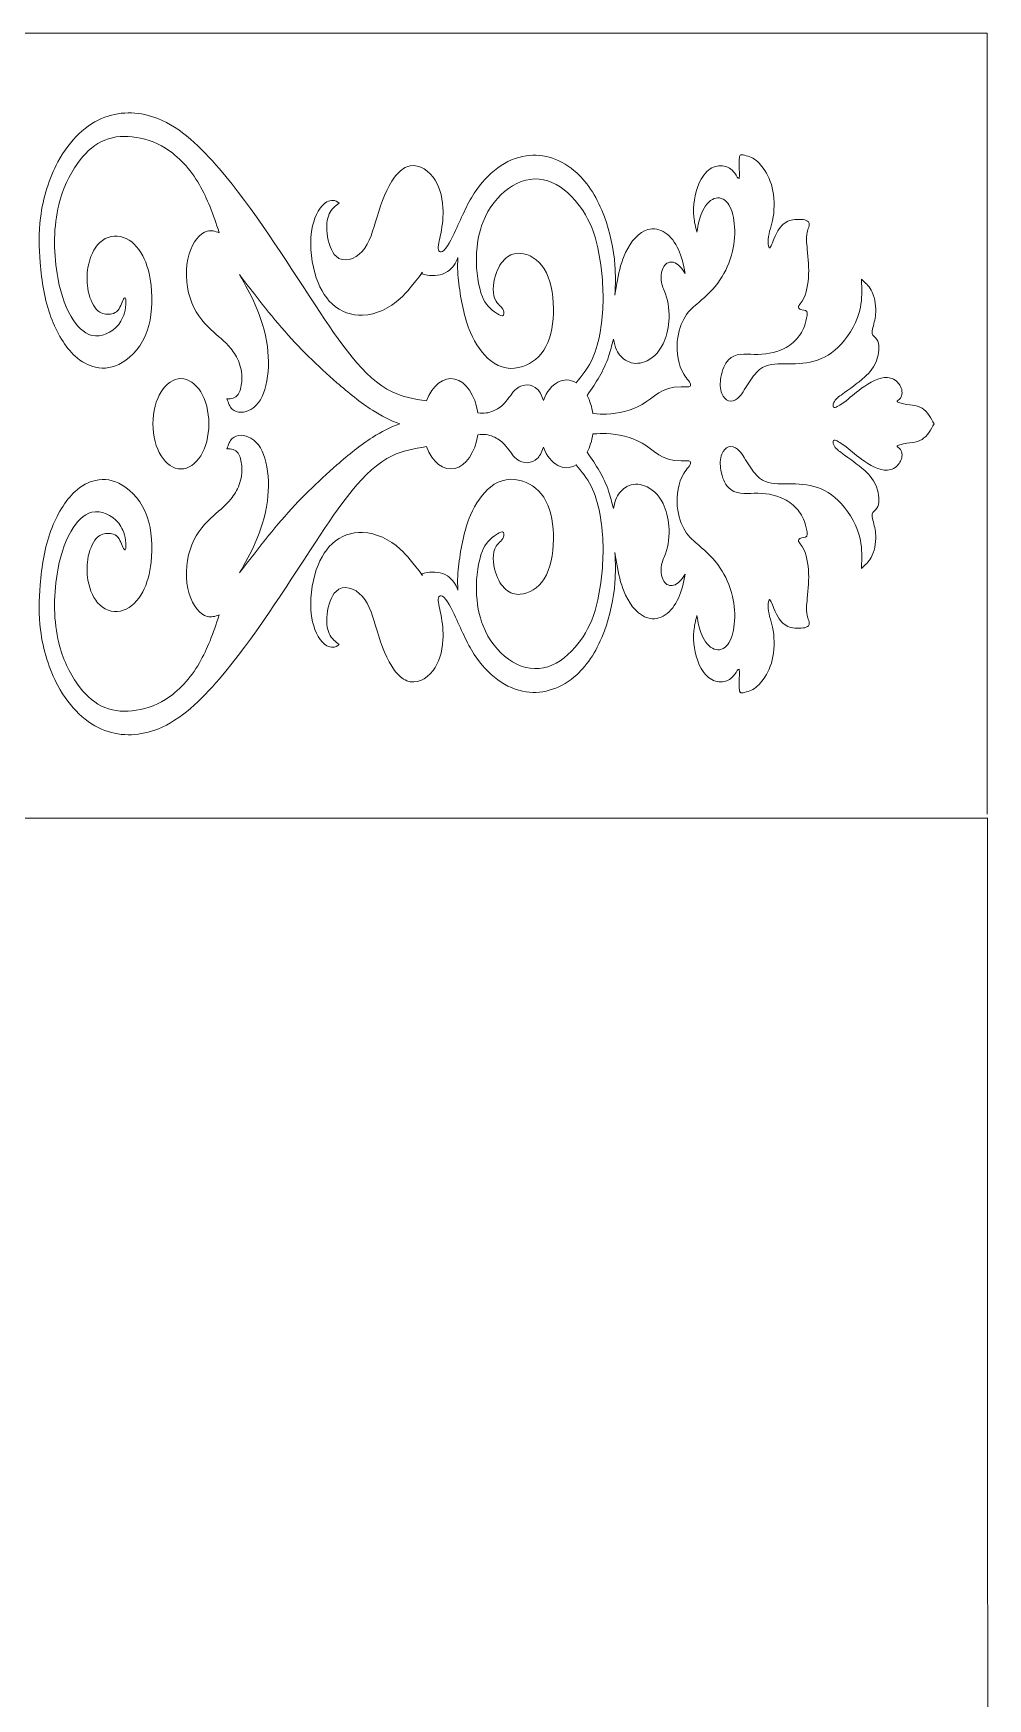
# Model space of a CAD drawing. Header units: millimetres. Extents: x -361 to 361, y -251 to 251.
# Drawn here: x -158.5 to -14.6, y 0 to 251.2 of the extents above; entities that cross this region are included whole.
import ezdxf

# ---------------------------------------------------------------- set-up
doc = ezdxf.new("R2010")
doc.units = ezdxf.units.MM
doc.header["$MEASUREMENT"] = 0
doc.layers.add('layer 1', color=7, linetype='Continuous')

msp = doc.modelspace()

# ---------------------------------------------------------------- linework, layer by layer
at = {"layer": 'layer 1', "lineweight": 9}
for points, knots in [([(-165.7737, 251.1888), (-165.7737, 251.1888), (-14.6486, 251.1888), (-14.6486, 251.1888), (-14.6486, 251.1888), (-14.6486, 251.1888), (-14.6486, 133.3888), (-14.6486, 133.3888)], [0, 0, 0, 0, 0.33333333, 0.33333333, 0.33333333, 0.33333333, 1, 1, 1, 1]), ([(-140.4757, 192.2889), (-140.4757, 192.2889), (-140.4757, 192.2889), (-140.4757, 192.2889), (-140.4757, 192.2889), (-140.4757, 192.2889), (-140.4757, 192.2889), (-140.4757, 192.2889)], [0, 0, 0, 0, 0.33333333, 0.33333333, 0.33333333, 0.33333333, 1, 1, 1, 1]), ([(-14.5776, 132.8463), (-14.5776, 132.8463), (-14.5776, 15.0499), (-14.5776, 15.0499), (-14.5776, 15.0499), (-14.5776, 15.0499), (-14.5696, 13.3537), (-14.5696, 13.3537), (-14.5696, 13.3537), (-14.5696, 13.3537), (-14.5696, -104.4463), (-14.5696, -104.4463)], [0, 0, 0, 0, 0.25, 0.25, 0.25, 0.25, 0.5, 0.5, 0.5, 0.5, 1, 1, 1, 1])]:
    msp.add_open_spline(points, degree=3, knots=knots, dxfattribs=at)
for points in [[(-139.7235, 238.3209), (-142.2942, 239.3412), (-145.1308, 239.5129), (-147.734, 238.5358)], [(-147.734, 238.5358), (-150.4959, 237.499), (-152.9953, 235.1691), (-154.8078, 231.7828)], [(-130.4583, 230.742), (-133.2446, 233.9976), (-136.24, 236.9383), (-139.7235, 238.3209)], [(-151.8385, 231.5639), (-150.7965, 233.0142), (-149.601, 234.1655), (-148.31, 234.8328)], [(-148.31, 234.8328), (-146.8242, 235.6009), (-145.2119, 235.7277), (-143.6294, 235.5732)], [(-143.6294, 235.5732), (-141.8904, 235.4036), (-140.1874, 234.894), (-138.5645, 233.8671)], [(-138.5645, 233.8671), (-136.6391, 232.6485), (-134.8268, 230.7017), (-133.4612, 228.3476)], [(-154.8078, 231.7828), (-156.1076, 229.3546), (-157.0542, 226.3833), (-157.4238, 223.368)], [(-154.6727, 225.3216), (-154.0806, 227.7322), (-153.066, 229.8556), (-151.8385, 231.5639)], [(-98.2257, 229.5039), (-99.2855, 230.9219), (-100.8161, 231.5774), (-102.1648, 231.0428)], [(-84.1874, 232.715), (-87.1691, 232.2781), (-90.0304, 230.1741), (-92.0265, 227.0601)], [(-76.5558, 230.1512), (-78.7613, 232.1648), (-81.5224, 233.1057), (-84.1874, 232.715)], [(-54.2997, 231.1502), (-55.0276, 231.2983), (-55.7584, 231.1584), (-56.4099, 230.7265)], [(-52.7248, 230.071), (-53.2419, 230.7815), (-53.7701, 231.0424), (-54.2997, 231.1502)], [(-52.056, 231.8827), (-52.0667, 231.2738), (-52.0506, 230.8571), (-52.0255, 230.2311)], [(-51.9049, 232.7839), (-52.0354, 232.6222), (-52.0499, 232.2224), (-52.056, 231.8827)], [(-51.2727, 232.792), (-51.5058, 232.8613), (-51.7686, 232.9521), (-51.9049, 232.7839)], [(-50.212, 232.4688), (-50.5372, 232.6137), (-50.858, 232.6688), (-51.2727, 232.792)], [(-48.4136, 230.8535), (-48.949, 231.5853), (-49.5888, 232.1915), (-50.212, 232.4688)], [(-115.9189, 210.0726), (-120.7857, 217.4923), (-125.2579, 224.6658), (-130.4583, 230.742)], [(-104.0354, 229.4803), (-105.232, 227.9227), (-105.9938, 225.7254), (-106.6617, 223.5055)], [(-102.1648, 231.0428), (-102.85, 230.7713), (-103.4881, 230.1927), (-104.0354, 229.4803)], [(-96.7306, 224.8612), (-96.8306, 226.7452), (-97.3774, 228.369), (-98.2257, 229.5039)], [(-86.8665, 227.7828), (-85.1893, 228.977), (-83.3413, 229.4565), (-81.5779, 229.1041)], [(-81.5779, 229.1041), (-79.854, 228.7599), (-78.2109, 227.6209), (-76.7797, 225.9641)], [(-72.3867, 223.5077), (-73.4077, 226.2837), (-74.8071, 228.5546), (-76.5558, 230.1512)], [(-56.4099, 230.7265), (-57.0999, 230.2702), (-57.7011, 229.4885), (-58.1364, 228.472)], [(-52.0743, 229.3019), (-52.1798, 229.1913), (-52.4508, 229.6942), (-52.7248, 230.071)], [(-52.0255, 230.2311), (-52.0102, 229.8488), (-51.9919, 229.3883), (-52.0743, 229.3019)], [(-46.9649, 227.3992), (-47.218, 228.7829), (-47.7311, 229.9205), (-48.4136, 230.8535)], [(-133.4612, 228.3476), (-132.2612, 226.2787), (-131.4062, 223.8954), (-130.4596, 221.1087)], [(-112.3643, 225.5457), (-113.0126, 226.1197), (-113.6533, 226.0865), (-114.2327, 225.7565)], [(-92.0265, 227.0601), (-93.1386, 225.325), (-93.9822, 223.2761), (-95.0479, 221.0067)], [(-90.6845, 222.747), (-89.818, 224.9689), (-88.4149, 226.6805), (-86.8665, 227.7828)], [(-58.1364, 228.472), (-58.7531, 227.0322), (-59.0372, 225.1211), (-58.8873, 223.4965)], [(-57.6981, 224.1079), (-57.2658, 225.1099), (-56.5824, 225.9855), (-55.8139, 226.2698)], [(-55.8139, 226.2698), (-55.1106, 226.5298), (-54.3359, 226.2943), (-53.7861, 225.5858)], [(-47.0207, 222.9639), (-46.719, 224.3206), (-46.7068, 225.9881), (-46.9649, 227.3992)], [(-154.937, 214.9675), (-155.4998, 218.4397), (-155.4559, 222.132), (-154.6727, 225.3216)], [(-114.2327, 225.7565), (-115.2079, 225.2004), (-116.0091, 223.8028), (-116.3917, 222.1412)], [(-114.1986, 221.0458), (-114.3095, 222.0701), (-114.2625, 223.1273), (-113.8905, 223.9378)], [(-113.8905, 223.9378), (-113.5474, 224.6856), (-112.9272, 225.2234), (-112.3641, 225.5468)], [(-97.0609, 220.9687), (-96.7859, 222.3409), (-96.6666, 223.6545), (-96.7306, 224.8612)], [(-76.7797, 225.9641), (-75.683, 224.6945), (-74.7108, 223.1206), (-74.0301, 221.1872)], [(-58.4295, 221.1859), (-58.2529, 222.3056), (-58.0669, 223.2528), (-57.6981, 224.1079)], [(-53.7861, 225.5858), (-53.2407, 224.8828), (-52.9164, 223.7139), (-52.7896, 222.5195)], [(-157.4238, 223.368), (-157.6994, 221.1198), (-157.6541, 218.8473), (-157.4791, 216.6137)], [(-132.2841, 221.3569), (-133.3758, 221.0781), (-134.4528, 219.6805), (-134.9919, 217.9482)], [(-130.4598, 221.1089), (-131.1162, 221.336), (-131.7022, 221.5054), (-132.2841, 221.3569)], [(-116.3917, 222.1412), (-116.9018, 219.926), (-116.6679, 217.2417), (-116.0603, 215.0656)], [(-106.6617, 223.5055), (-107.2536, 221.5382), (-107.7718, 219.5531), (-108.9124, 218.2892)], [(-91.6815, 217.4336), (-91.6385, 219.367), (-91.2943, 221.1834), (-90.6845, 222.747)], [(-74.0301, 221.1872), (-73.3299, 219.1985), (-72.9381, 216.8289), (-72.7363, 214.5245)], [(-70.7912, 216.2019), (-70.9813, 218.6824), (-71.56, 221.2607), (-72.3867, 223.5077)], [(-65.8227, 221.5747), (-67.1487, 221.1962), (-68.3751, 219.8745), (-69.1955, 218.1174)], [(-63.1923, 221.0955), (-64.0223, 221.6624), (-64.9443, 221.8254), (-65.8227, 221.5747)], [(-61.1982, 218.5623), (-61.6856, 219.6373), (-62.3966, 220.552), (-63.1923, 221.0955)], [(-58.8873, 223.4965), (-58.8154, 222.7186), (-58.6442, 222.0064), (-58.4294, 221.1878)], [(-52.7896, 222.5195), (-52.6386, 221.0984), (-52.7672, 219.641), (-53.0728, 218.3246)], [(-47.6704, 219.6197), (-47.7127, 220.9429), (-47.2689, 221.8484), (-47.0207, 222.9639)], [(-45.1815, 222.5723), (-45.7668, 222.1528), (-46.288, 221.4619), (-46.8411, 220.125)], [(-42.9557, 223.1185), (-43.9434, 223.1403), (-44.5947, 222.993), (-45.1815, 222.5723)], [(-41.4748, 222.3326), (-41.4114, 223.0046), (-42.2655, 223.1031), (-42.9557, 223.1185)], [(-41.7851, 218.6175), (-41.8868, 219.5803), (-41.9968, 220.5698), (-41.6978, 221.5556)], [(-41.6978, 221.5556), (-41.613, 221.835), (-41.4954, 222.1142), (-41.4748, 222.3326)], [(-148.5042, 219.6142), (-149.3528, 218.8016), (-150.0153, 217.4557), (-150.2826, 215.847)], [(-144.9401, 220.4096), (-146.1138, 220.8093), (-147.452, 220.6216), (-148.5042, 219.6142)], [(-142.0084, 217.6379), (-142.7327, 218.9983), (-143.7521, 220.0049), (-144.9401, 220.4096)], [(-112.8582, 217.5578), (-113.5808, 218.2454), (-114.0438, 219.6135), (-114.1986, 221.0458)], [(-97.4166, 218.5432), (-97.5267, 219.0032), (-97.2551, 220.0005), (-97.0609, 220.9687)], [(-97.0165, 218.2155), (-97.1897, 218.2046), (-97.3578, 218.2973), (-97.4166, 218.5432)], [(-95.0479, 221.0067), (-95.6764, 219.6687), (-96.3821, 218.2538), (-97.0165, 218.2155)], [(-60.2013, 214.9681), (-60.4678, 216.3465), (-60.7296, 217.5286), (-61.1982, 218.5623)], [(-47.5539, 218.851), (-47.6221, 218.9613), (-47.6602, 219.3024), (-47.6704, 219.6197)], [(-46.8411, 220.125), (-47.12, 219.4513), (-47.4069, 218.6135), (-47.5539, 218.851)], [(-41.604, 214.308), (-41.4974, 215.7794), (-41.632, 217.168), (-41.7851, 218.6175)], [(-157.4791, 216.6137), (-157.2558, 213.7631), (-156.821, 210.9757), (-155.8492, 208.3608)], [(-140.7471, 213.1418), (-140.9397, 214.8892), (-141.3536, 216.4081), (-142.0084, 217.6379)], [(-134.9919, 217.9482), (-135.6403, 215.8646), (-135.5104, 213.2968), (-134.8767, 211.2854)], [(-108.9124, 218.2892), (-110.0315, 217.049), (-111.7501, 216.5031), (-112.8582, 217.5578)], [(-96.0514, 215.2422), (-95.3177, 215.7205), (-94.7154, 216.5261), (-94.4738, 217.3663)], [(-94.4738, 217.3672), (-94.5815, 215.845), (-94.4799, 214.6545), (-94.3251, 213.3933)], [(-90.7732, 211.4499), (-91.4048, 212.9908), (-91.7293, 215.2846), (-91.6815, 217.4336)], [(-87.2587, 217.2608), (-87.8816, 216.7199), (-88.4473, 215.8542), (-88.8095, 214.6587)], [(-85.0607, 218.0016), (-85.8346, 218.0535), (-86.5805, 217.8497), (-87.2587, 217.2608)], [(-81.4717, 215.6691), (-82.3813, 217.1055), (-83.7606, 217.9145), (-85.0607, 218.0016)], [(-70.7866, 211.6832), (-70.7013, 213.3619), (-70.6812, 214.7656), (-70.7912, 216.2019)], [(-69.1955, 218.1174), (-69.7801, 216.8655), (-70.1586, 215.3929), (-70.4259, 213.9753)], [(-63.8075, 213.9077), (-63.8898, 214.6379), (-63.7531, 215.5067), (-63.4257, 216.03)], [(-63.4257, 216.03), (-63.0688, 216.6003), (-62.4852, 216.7602), (-61.9832, 216.6463)], [(-61.9832, 216.6463), (-61.289, 216.4887), (-60.7505, 215.8081), (-60.2013, 214.969)], [(-53.0728, 218.3246), (-53.4615, 216.6499), (-54.1367, 215.2033), (-54.9048, 214.0435)], [(-152.8267, 208.4969), (-153.8783, 210.3027), (-154.5507, 212.5831), (-154.937, 214.9675)], [(-150.2826, 215.847), (-150.447, 214.8571), (-150.4618, 213.7676), (-150.3084, 212.7631)], [(-127.4254, 214.7865), (-126.5252, 213.5788), (-125.7282, 212.5621), (-124.9267, 211.5427)], [(-125.0438, 210.2312), (-125.7358, 211.823), (-126.4886, 213.2082), (-127.4252, 214.7864)], [(-116.0603, 215.0656), (-115.4926, 213.0329), (-114.5988, 211.4434), (-113.4535, 210.3763)], [(-103.1664, 211.196), (-102.1533, 212.1242), (-101.2988, 213.2515), (-99.8107, 215.1462)], [(-99.8107, 215.146), (-100.2634, 215.0191), (-99.7182, 214.8302), (-99.1273, 214.7286)], [(-99.1273, 214.7286), (-98.12, 214.5555), (-96.9804, 214.6362), (-96.0514, 215.2422)], [(-88.8095, 214.6587), (-89.1947, 213.3869), (-89.3498, 211.7417), (-88.7144, 210.7661)], [(-80.0669, 209.6922), (-80.08, 211.9647), (-80.5175, 214.1622), (-81.4717, 215.6691)], [(-72.7363, 214.5245), (-72.4735, 211.524), (-72.5328, 208.6336), (-73.0755, 205.8282)], [(-70.4259, 213.9753), (-70.5637, 213.2451), (-70.672, 212.5296), (-70.7866, 211.6819)], [(-63.1711, 211.8881), (-63.4087, 212.5563), (-63.7231, 213.1592), (-63.8075, 213.9077)], [(-54.9048, 214.0435), (-55.8828, 212.5672), (-57.0113, 211.5561), (-58.1376, 210.6104)], [(-42.8332, 210.3842), (-42.0343, 211.3919), (-41.707, 212.8884), (-41.604, 214.308)], [(-33.5931, 214.1226), (-33.5509, 212.4425), (-33.5053, 211.1481), (-33.7732, 209.8367)], [(-32.1602, 212.456), (-32.5443, 213.1482), (-33.0413, 213.5513), (-33.5931, 214.1221)], [(-150.3084, 212.7631), (-150.1057, 211.437), (-149.6099, 210.2591), (-149.0191, 209.5884)], [(-145.5896, 209.6314), (-145.209, 210.216), (-144.986, 211.2009), (-144.7367, 211.2923)], [(-144.7367, 211.2923), (-144.7106, 211.3031), (-144.6842, 211.3004), (-144.6615, 211.2891)], [(-144.6615, 211.2891), (-144.4948, 211.1997), (-144.5284, 210.4659), (-144.6135, 209.8515)], [(-141.3288, 206.3146), (-140.6131, 208.3727), (-140.5043, 210.9388), (-140.7471, 213.1418)], [(-134.8767, 211.2854), (-134.216, 209.1884), (-133.0076, 207.6962), (-131.7464, 206.5132)], [(-124.9267, 211.5427), (-123.6712, 209.9457), (-122.4049, 208.3415), (-121.099, 206.8236)], [(-108.8424, 208.6689), (-106.8091, 208.7379), (-104.7854, 209.7127), (-103.1664, 211.196)], [(-94.3251, 213.3933), (-94.0292, 210.9838), (-93.5389, 208.3173), (-92.5818, 206.082)], [(-88.5264, 208.8876), (-89.6955, 209.6106), (-90.3151, 210.3324), (-90.7732, 211.4499)], [(-62.662, 207.712), (-62.549, 209.1472), (-62.7246, 210.6328), (-63.1711, 211.8881)], [(-31.4559, 209.1202), (-31.393, 210.3485), (-31.6935, 211.6154), (-32.1602, 212.456)], [(-149.6889, 205.6215), (-150.9173, 205.9286), (-151.9916, 207.063), (-152.8267, 208.4969)], [(-149.0191, 209.5884), (-148.5534, 209.0599), (-148.0288, 208.8464), (-147.343, 208.8213)], [(-147.343, 208.8213), (-146.7579, 208.7996), (-146.0556, 208.9156), (-145.5896, 209.6314)], [(-144.6135, 209.8515), (-144.7798, 208.6501), (-145.1426, 207.9047), (-145.6397, 207.2866)], [(-123.2073, 203.9297), (-123.5134, 206.2386), (-124.2373, 208.3753), (-125.0438, 210.2312)], [(-104.4012, 197.107), (-108.6428, 199.1673), (-112.3849, 204.6848), (-115.9189, 210.0726)], [(-113.4535, 210.3763), (-112.1363, 209.149), (-110.4861, 208.6131), (-108.8424, 208.6689)], [(-88.7144, 210.7661), (-88.3151, 210.1529), (-87.6037, 209.8043), (-87.5338, 209.1506)], [(-87.6036, 208.7001), (-87.7614, 208.4463), (-88.1695, 208.667), (-88.5264, 208.8876)], [(-87.5338, 209.1506), (-87.5163, 208.9867), (-87.5391, 208.8039), (-87.6036, 208.7001)], [(-81.1891, 203.9485), (-80.3961, 205.4812), (-80.0549, 207.618), (-80.0669, 209.6922)], [(-58.1376, 210.6104), (-58.8668, 209.998), (-59.5949, 209.413), (-60.2074, 208.442)], [(-42.8806, 209.582), (-43.0196, 209.6578), (-43.1247, 209.7893), (-43.1149, 209.9251)], [(-43.1149, 209.9251), (-43.1045, 210.0705), (-42.9627, 210.221), (-42.8332, 210.3842)], [(-41.8674, 209.2206), (-42.0387, 209.5332), (-42.5535, 209.4035), (-42.8806, 209.582)], [(-41.9765, 207.7889), (-41.8325, 208.3241), (-41.7161, 208.9446), (-41.8674, 209.2206)], [(-33.7732, 209.8367), (-34.1867, 207.8131), (-35.3467, 205.7491), (-36.6227, 204.3361)], [(-31.8884, 206.7992), (-31.6889, 207.5489), (-31.4966, 208.3266), (-31.4559, 209.1202)], [(-155.8492, 208.3608), (-154.9856, 206.0369), (-153.6979, 203.8493), (-152.2239, 202.4939)], [(-145.6397, 207.2866), (-146.6713, 206.0043), (-148.2814, 205.2699), (-149.6889, 205.6215)], [(-145.091, 201.533), (-143.6178, 202.4232), (-142.1109, 204.0655), (-141.3288, 206.3146)], [(-131.7464, 206.5132), (-130.7153, 205.5458), (-129.6489, 204.785), (-128.7122, 203.6312)], [(-121.099, 206.8236), (-118.4424, 203.7354), (-115.6223, 201.004), (-112.7335, 198.489)], [(-92.5818, 206.082), (-91.8109, 204.2818), (-90.7373, 202.7613), (-89.5611, 201.8219)], [(-63.5372, 204.3281), (-63.068, 205.2878), (-62.7588, 206.4812), (-62.662, 207.712)], [(-60.2074, 208.442), (-60.7857, 207.5253), (-61.261, 206.2645), (-61.3801, 204.7284)], [(-43.1722, 205.3366), (-42.6955, 205.9311), (-42.2762, 206.6746), (-41.9765, 207.7889)], [(-31.997, 205.9165), (-32.0608, 206.1613), (-31.974, 206.4777), (-31.8884, 206.7992)], [(-128.7122, 203.6312), (-128.2241, 203.0299), (-127.7714, 202.3219), (-127.4639, 201.4619)], [(-123.4312, 198.0658), (-122.9891, 199.8625), (-122.946, 201.9588), (-123.2073, 203.9297)], [(-84.6846, 200.9424), (-83.3627, 201.3883), (-82.025, 202.3328), (-81.1891, 203.9485)], [(-73.0755, 205.8282), (-73.3638, 204.3385), (-73.7883, 202.873), (-74.3944, 201.6777)], [(-71.745, 202.4545), (-71.4704, 203.2762), (-71.2945, 204.0872), (-70.9987, 205.0412)], [(-70.9987, 205.0417), (-70.8744, 204.4276), (-70.757, 203.8926), (-70.5532, 203.433)], [(-66.3519, 201.6299), (-65.2442, 202.0288), (-64.2208, 202.9303), (-63.5372, 204.3281)], [(-61.3801, 204.7284), (-61.5085, 203.0726), (-61.2231, 201.0968), (-60.4242, 199.7929)], [(-49.7869, 202.7655), (-48.2124, 202.731), (-46.698, 202.9193), (-45.2511, 203.6613)], [(-36.6227, 204.3361), (-39.2014, 201.4812), (-42.2543, 201.2854), (-45.2576, 201.322)], [(-45.2511, 203.6613), (-44.5139, 204.0393), (-43.7941, 204.5613), (-43.1722, 205.3366)], [(-31.2767, 205.0098), (-31.5121, 205.3655), (-31.9062, 205.5689), (-31.997, 205.9165)], [(-31.1879, 202.3195), (-30.9448, 203.2203), (-30.8499, 204.3652), (-31.2767, 205.0098)], [(-152.2239, 202.4939), (-151.2489, 201.5971), (-150.1923, 201.0647), (-149.1376, 200.8284)], [(-149.1376, 200.8284), (-147.7964, 200.5278), (-146.4582, 200.7067), (-145.091, 201.533)], [(-127.4639, 201.4619), (-127.164, 200.623), (-127.0024, 199.6395), (-127.0799, 198.6419)], [(-89.5611, 201.8219), (-88.0564, 200.6203), (-86.3835, 200.3694), (-84.6846, 200.9424)], [(-74.3944, 201.6777), (-75.0136, 200.4562), (-75.8224, 199.5171), (-76.6414, 198.4696)], [(-73.1271, 199.4206), (-72.6068, 200.34), (-72.0954, 201.4061), (-71.745, 202.4545)], [(-70.5532, 203.433), (-70.2074, 202.6527), (-69.6128, 202.0893), (-68.9907, 201.7639)], [(-68.9907, 201.7639), (-68.1291, 201.3132), (-67.215, 201.3189), (-66.3519, 201.6299)], [(-54.8065, 199.3023), (-54.6223, 200.4088), (-54.2086, 201.3428), (-53.6728, 201.9165)], [(-53.6728, 201.9165), (-52.6553, 203.006), (-51.197, 202.7963), (-49.7869, 202.7655)], [(-45.2576, 201.322), (-46.5428, 201.3384), (-47.8188, 201.3962), (-48.9711, 200.4651)], [(-33.1237, 199.3517), (-32.3985, 200.0067), (-31.5903, 200.8289), (-31.1879, 202.3195)], [(-140.4757, 192.2889), (-140.4757, 196.0503), (-138.5859, 199.0994), (-136.255, 199.0994)], [(-136.255, 199.0994), (-133.924, 199.0994), (-132.0343, 196.0503), (-132.0342, 192.2889)], [(-127.0799, 198.6419), (-127.1367, 197.909), (-127.3227, 197.1684), (-127.6367, 196.7206)], [(-112.7335, 198.489), (-110.9827, 196.9648), (-109.2069, 195.5204), (-107.3467, 194.329)], [(-99.199, 195.7316), (-98.3322, 198.1194), (-96.6562, 199.4237), (-94.9586, 199.0312)], [(-94.9586, 199.0312), (-93.2609, 198.6389), (-91.8791, 196.6279), (-91.4626, 193.9434)], [(-81.5815, 195.8141), (-80.5385, 198.4881), (-78.4697, 199.5999), (-76.6414, 198.4688)], [(-74.9871, 196.5808), (-74.2589, 197.6099), (-73.6877, 198.4301), (-73.1271, 199.4206)], [(-60.4242, 199.7929), (-59.9601, 199.0356), (-59.3228, 198.5048), (-59.3756, 198.1374)], [(-54.6811, 196.854), (-54.9538, 197.5521), (-54.9443, 198.4754), (-54.8065, 199.3023)], [(-48.9711, 200.4651), (-49.5989, 199.9578), (-50.19, 199.1568), (-50.7118, 198.325)], [(-36.6692, 196.6296), (-35.2483, 197.6733), (-34.2944, 198.2943), (-33.1237, 199.3517)], [(-30.1632, 199.267), (-31.4808, 199.1493), (-32.8574, 198.2149), (-34.0252, 197.3022)], [(-28.3312, 198.7132), (-28.8946, 199.1879), (-29.5219, 199.3242), (-30.1632, 199.267)], [(-27.501, 197.2134), (-27.5803, 197.8917), (-27.9404, 198.3838), (-28.3312, 198.7132)], [(-127.6367, 196.7206), (-128.0475, 196.1352), (-128.6774, 196.0504), (-129.3075, 196.0699)], [(-129.3072, 196.069), (-129.1066, 195.4099), (-128.8773, 194.8647), (-128.5289, 194.5179)], [(-125.6893, 194.4589), (-124.5178, 195.1363), (-123.8201, 196.4853), (-123.4312, 198.0658)], [(-99.199, 195.7316), (-101.1282, 196.0445), (-102.8003, 196.3295), (-104.4012, 197.107)], [(-85.6405, 197.5807), (-86.3008, 197.0317), (-86.849, 196.0615), (-87.4531, 195.3964)], [(-82.5203, 197.5358), (-83.3022, 198.2675), (-84.6083, 198.4391), (-85.6405, 197.5807)], [(-81.5815, 195.8141), (-81.9144, 196.7484), (-82.1624, 197.2007), (-82.5203, 197.5358)], [(-74.9871, 196.5808), (-74.5669, 195.7848), (-74.2695, 194.8392), (-74.1194, 193.822)], [(-60.8223, 197.8722), (-63.7251, 197.9192), (-64.9429, 196.2505), (-66.6734, 195.22)], [(-59.447, 197.991), (-59.6468, 197.791), (-60.2655, 197.8632), (-60.8223, 197.8722)], [(-59.3756, 198.1374), (-59.3835, 198.0825), (-59.4068, 198.0314), (-59.447, 197.991)], [(-53.6511, 195.746), (-54.0665, 195.8835), (-54.4636, 196.2972), (-54.6811, 196.854)], [(-52.3063, 196.1154), (-52.714, 195.7783), (-53.1935, 195.5946), (-53.6511, 195.746)], [(-50.7118, 198.325), (-51.2346, 197.4914), (-51.6876, 196.627), (-52.3063, 196.1154)], [(-37.8537, 195.2762), (-37.7365, 195.8356), (-37.1734, 196.2591), (-36.6692, 196.6296)], [(-34.0252, 197.3022), (-34.8953, 196.6223), (-35.6493, 195.9543), (-36.6508, 195.2564)], [(-28.0548, 195.8477), (-27.9044, 195.963), (-27.7554, 196.1013), (-27.6564, 196.2657)], [(-27.6564, 196.2657), (-27.4877, 196.5453), (-27.4641, 196.8992), (-27.501, 197.2134)], [(-128.5289, 194.5179), (-127.8171, 193.8094), (-126.6076, 193.9279), (-125.6893, 194.4589)], [(-107.3467, 194.329), (-106.0579, 193.5038), (-104.7288, 192.8), (-103.2282, 192.2887)], [(-89.11, 194.2313), (-89.8515, 193.9186), (-90.5588, 193.8108), (-91.4626, 193.9425)], [(-87.4531, 195.3964), (-87.9831, 194.8133), (-88.556, 194.4652), (-89.11, 194.2313)], [(-72.0537, 193.7661), (-72.6962, 193.7346), (-73.2819, 193.7498), (-74.1194, 193.8218)], [(-66.6734, 195.22), (-68.2963, 194.2536), (-70.3701, 193.8487), (-72.0537, 193.7661)], [(-37.8668, 194.9475), (-37.8829, 195.0367), (-37.8781, 195.1595), (-37.8537, 195.2762)], [(-36.6508, 195.2564), (-37.1836, 194.8852), (-37.7862, 194.5055), (-37.8668, 194.9475)], [(-27.8182, 195.4361), (-28.0368, 195.5059), (-28.2733, 195.5948), (-28.2123, 195.707)], [(-28.2123, 195.707), (-28.189, 195.7502), (-28.1218, 195.7967), (-28.0548, 195.8477)], [(-25.9161, 195.1118), (-26.432, 195.1746), (-26.998, 195.1735), (-27.8182, 195.4361)], [(-24.4723, 194.6309), (-24.9416, 194.9242), (-25.4042, 195.0494), (-25.9161, 195.1118)], [(-23.3814, 193.5515), (-23.6924, 194.0315), (-24.0847, 194.3884), (-24.4723, 194.6309)], [(-22.6197, 192.2889), (-22.9157, 192.6572), (-23.1199, 193.1478), (-23.3814, 193.5515)], [(-136.255, 185.4779), (-138.5859, 185.4779), (-140.4757, 188.5272), (-140.4757, 192.2889)], [(-132.0342, 192.2889), (-132.0342, 188.5274), (-133.924, 185.4779), (-136.255, 185.4779)], [(-107.3467, 190.2489), (-106.0579, 191.0743), (-104.7288, 191.778), (-103.2282, 192.2894)], [(-23.3814, 191.026), (-23.6924, 190.5462), (-24.0847, 190.1891), (-24.4723, 189.9468)], [(-22.6197, 192.2889), (-22.9157, 191.9204), (-23.1199, 191.4298), (-23.3814, 191.026)], [(-127.6367, 187.8573), (-128.0475, 188.4427), (-128.6774, 188.5276), (-129.3075, 188.508)], [(-129.3072, 188.5087), (-129.1066, 189.1679), (-128.8773, 189.7131), (-128.5289, 190.06)], [(-128.5289, 190.06), (-127.8171, 190.7683), (-126.6076, 190.65), (-125.6893, 190.119)], [(-125.6893, 190.119), (-124.5178, 189.4416), (-123.8201, 188.0928), (-123.4312, 186.5119)], [(-112.7335, 186.0889), (-110.9827, 187.6131), (-109.2069, 189.0576), (-107.3467, 190.2489)], [(-99.199, 188.8462), (-101.1282, 188.5334), (-102.8003, 188.2482), (-104.4012, 187.4705)], [(-94.9586, 185.5463), (-96.6562, 185.154), (-98.3322, 186.4583), (-99.199, 188.8462)], [(-91.4626, 190.6345), (-91.8791, 187.9498), (-93.2609, 185.9388), (-94.9586, 185.5463)], [(-89.11, 190.3465), (-89.8515, 190.6592), (-90.5588, 190.7671), (-91.4626, 190.6356)], [(-87.4531, 189.1815), (-87.9831, 189.7647), (-88.556, 190.1129), (-89.11, 190.3465)], [(-85.6405, 186.997), (-86.3008, 187.5461), (-86.849, 188.5166), (-87.4531, 189.1815)], [(-81.5815, 188.7636), (-81.9144, 187.8293), (-82.1624, 187.3768), (-82.5203, 187.0419)], [(-76.6414, 186.1078), (-78.4697, 184.9768), (-80.5385, 186.0887), (-81.5815, 188.7627)], [(-74.1194, 190.7555), (-74.2695, 189.7383), (-74.5669, 188.793), (-74.9871, 187.997)], [(-72.0537, 190.81), (-72.6962, 190.8415), (-73.2819, 190.8263), (-74.1194, 190.7543)], [(-66.6734, 189.356), (-68.2963, 190.3225), (-70.3701, 190.7274), (-72.0537, 190.81)], [(-60.8223, 186.7039), (-63.7251, 186.6568), (-64.9429, 188.3256), (-66.6734, 189.356)], [(-53.6511, 188.832), (-54.0665, 188.6945), (-54.4636, 188.2807), (-54.6811, 187.7238)], [(-52.3063, 188.4626), (-52.714, 188.7997), (-53.1935, 188.9835), (-53.6511, 188.832)], [(-50.7118, 186.2529), (-51.2346, 187.0865), (-51.6876, 187.9511), (-52.3063, 188.4626)], [(-37.8668, 189.6301), (-37.8829, 189.5407), (-37.8781, 189.4181), (-37.8537, 189.3014)], [(-36.6508, 189.3212), (-37.1836, 189.6924), (-37.7862, 190.0721), (-37.8668, 189.6301)], [(-37.8537, 189.3014), (-37.7365, 188.742), (-37.1734, 188.3183), (-36.6692, 187.9478)], [(-34.0252, 187.2752), (-34.8953, 187.9553), (-35.6493, 188.6233), (-36.6508, 189.3212)], [(-27.8182, 189.1416), (-28.0368, 189.0716), (-28.2733, 188.9829), (-28.2123, 188.8704)], [(-28.2123, 188.8704), (-28.189, 188.8272), (-28.1218, 188.781), (-28.0548, 188.7297)], [(-28.0548, 188.7297), (-27.9044, 188.6148), (-27.7554, 188.4762), (-27.6564, 188.3119)], [(-25.9161, 189.4659), (-26.432, 189.4029), (-26.998, 189.4042), (-27.8182, 189.1416)], [(-24.4723, 189.9468), (-24.9416, 189.6534), (-25.4042, 189.5281), (-25.9161, 189.4659)], [(-127.0799, 185.936), (-127.1367, 186.6689), (-127.3227, 187.4095), (-127.6367, 187.8573)], [(-127.4639, 183.116), (-127.164, 183.9547), (-127.0024, 184.9382), (-127.0799, 185.936)], [(-123.4312, 186.5119), (-122.9891, 184.7152), (-122.946, 182.6189), (-123.2073, 180.6481)], [(-121.099, 177.7541), (-118.4424, 180.8425), (-115.6223, 183.5739), (-112.7335, 186.0889)], [(-104.4012, 187.4705), (-108.6428, 185.4102), (-112.3849, 179.8928), (-115.9189, 174.5049)], [(-82.5203, 187.0419), (-83.3022, 186.3101), (-84.6083, 186.1386), (-85.6405, 186.997)], [(-74.3944, 182.8995), (-75.0136, 184.1211), (-75.8224, 185.0601), (-76.6414, 186.1076)], [(-74.9871, 187.997), (-74.2589, 186.9674), (-73.6877, 186.1472), (-73.1271, 185.1568)], [(-59.447, 186.5848), (-59.6468, 186.7848), (-60.2655, 186.7128), (-60.8223, 186.7039)], [(-60.4242, 184.7831), (-59.9601, 185.5405), (-59.3228, 186.0711), (-59.3756, 186.4387)], [(-59.3756, 186.4387), (-59.3835, 186.4935), (-59.4068, 186.5446), (-59.447, 186.5848)], [(-54.6811, 187.7238), (-54.9538, 187.0257), (-54.9443, 186.1024), (-54.8065, 185.2754)], [(-48.9711, 184.1128), (-49.5989, 184.6199), (-50.19, 185.4209), (-50.7118, 186.2529)], [(-36.6692, 187.9478), (-35.2483, 186.9042), (-34.2944, 186.2829), (-33.1237, 185.2255)], [(-30.1632, 185.3105), (-31.4808, 185.4281), (-32.8574, 186.3625), (-34.0252, 187.2752)], [(-27.501, 187.3638), (-27.5803, 186.6857), (-27.9404, 186.1934), (-28.3312, 185.864)], [(-27.6564, 188.3119), (-27.4877, 188.0322), (-27.4641, 187.678), (-27.501, 187.3638)], [(-152.2239, 182.0839), (-151.2489, 182.9805), (-150.1923, 183.5131), (-149.1376, 183.7493)], [(-149.1376, 183.7493), (-147.7964, 184.0498), (-146.4582, 183.8711), (-145.091, 183.0449)], [(-89.5611, 182.7558), (-88.0564, 183.9574), (-86.3835, 184.2081), (-84.6846, 183.6352)], [(-84.6846, 183.6352), (-83.3627, 183.1893), (-82.025, 182.2449), (-81.1891, 180.6292)], [(-73.1271, 185.1568), (-72.6068, 184.2375), (-72.0954, 183.1715), (-71.745, 182.1229)], [(-61.3801, 179.8476), (-61.5085, 181.5035), (-61.2231, 183.4792), (-60.4242, 184.7831)], [(-54.8065, 185.2754), (-54.6223, 184.1691), (-54.2086, 183.2349), (-53.6728, 182.6612)], [(-45.2576, 183.2557), (-46.5428, 183.2393), (-47.8188, 183.1817), (-48.9711, 184.1128)], [(-33.1237, 185.2255), (-32.3985, 184.5708), (-31.5903, 183.7485), (-31.1879, 182.2579)], [(-28.3312, 185.864), (-28.8946, 185.3893), (-29.5219, 185.2531), (-30.1632, 185.3105)], [(-155.8492, 176.217), (-154.9856, 178.5407), (-153.6979, 180.7283), (-152.2239, 182.0839)], [(-145.091, 183.0449), (-143.6178, 182.1544), (-142.1109, 180.5121), (-141.3288, 178.263)], [(-131.7464, 178.0647), (-130.7153, 179.0321), (-129.6489, 179.7927), (-128.7122, 180.9467)], [(-128.7122, 180.9467), (-128.2241, 181.548), (-127.7714, 182.256), (-127.4639, 183.116)], [(-92.5818, 178.4957), (-91.8109, 180.2959), (-90.7373, 181.8164), (-89.5611, 182.7558)], [(-73.0755, 178.749), (-73.3638, 180.2387), (-73.7883, 181.7044), (-74.3944, 182.8995)], [(-71.745, 182.1229), (-71.4704, 181.3012), (-71.2945, 180.4903), (-70.9987, 179.5362)], [(-70.9987, 179.536), (-70.8744, 180.1503), (-70.757, 180.6851), (-70.5532, 181.1449)], [(-70.5532, 181.1449), (-70.2074, 181.925), (-69.6128, 182.4884), (-68.9907, 182.8138)], [(-68.9907, 182.8138), (-68.1291, 183.2647), (-67.215, 183.2588), (-66.3519, 182.948)], [(-66.3519, 182.948), (-65.2442, 182.5489), (-64.2208, 181.6476), (-63.5372, 180.2498)], [(-53.6728, 182.6612), (-52.6553, 181.5719), (-51.197, 181.7814), (-49.7869, 181.8124)], [(-49.7869, 181.8124), (-48.2124, 181.8468), (-46.698, 181.6586), (-45.2511, 180.9166)], [(-36.6227, 180.2416), (-39.2014, 183.0965), (-42.2543, 183.2925), (-45.2576, 183.2557)], [(-45.2511, 180.9166), (-44.5139, 180.5384), (-43.7941, 180.0166), (-43.1722, 179.2413)], [(-31.1879, 182.2579), (-30.9448, 181.3571), (-30.8499, 180.2123), (-31.2767, 179.5676)], [(-149.6889, 178.9554), (-150.9173, 178.6486), (-151.9916, 177.514), (-152.8267, 176.0802)], [(-145.6397, 177.2904), (-146.6713, 178.5727), (-148.2814, 179.3072), (-149.6889, 178.9554)], [(-123.2073, 180.6481), (-123.5134, 178.3393), (-124.2373, 176.2025), (-125.0438, 174.3467)], [(-94.3251, 171.1842), (-94.0292, 173.5937), (-93.5389, 176.2602), (-92.5818, 178.4957)], [(-81.1891, 180.6292), (-80.3961, 179.0964), (-80.0549, 176.9596), (-80.0669, 174.8853)], [(-72.7363, 170.053), (-72.4735, 173.0534), (-72.5328, 175.9439), (-73.0755, 178.749)], [(-63.5372, 180.2498), (-63.068, 179.2902), (-62.7588, 178.0967), (-62.662, 176.866)], [(-60.2074, 176.1338), (-60.7857, 177.0507), (-61.261, 178.3115), (-61.3801, 179.8476)], [(-43.1722, 179.2413), (-42.6955, 178.6468), (-42.2762, 177.9033), (-41.9765, 176.7888)], [(-33.7732, 174.741), (-34.1867, 176.7646), (-35.3467, 178.8288), (-36.6227, 180.2416)], [(-31.997, 178.6609), (-32.0608, 178.4161), (-31.974, 178.0997), (-31.8884, 177.7782)], [(-31.2767, 179.5676), (-31.5121, 179.2119), (-31.9062, 179.0083), (-31.997, 178.6609)], [(-157.4791, 167.9639), (-157.2558, 170.8146), (-156.821, 173.6019), (-155.8492, 176.217)], [(-152.8267, 176.0802), (-153.8783, 174.2745), (-154.5507, 171.9939), (-154.937, 169.6095)], [(-144.6135, 174.7257), (-144.7798, 175.9271), (-145.1426, 176.6723), (-145.6397, 177.2904)], [(-141.3288, 178.263), (-140.6131, 176.2049), (-140.5043, 173.6388), (-140.7471, 171.4358)], [(-134.8767, 173.2923), (-134.216, 175.3892), (-133.0076, 176.8815), (-131.7464, 178.0647)], [(-124.9267, 173.0352), (-123.6712, 174.6322), (-122.4049, 176.2362), (-121.099, 177.7541)], [(-113.4535, 174.1997), (-112.1363, 175.4269), (-110.4861, 175.963), (-108.8424, 175.9071)], [(-108.8424, 175.9071), (-106.8091, 175.8381), (-104.7854, 174.8635), (-103.1664, 173.38)], [(-87.6036, 175.8774), (-87.7614, 176.1312), (-88.1695, 175.9103), (-88.5264, 175.6897)], [(-87.5338, 175.427), (-87.5163, 175.5908), (-87.5391, 175.7738), (-87.6036, 175.8774)], [(-62.662, 176.866), (-62.549, 175.4308), (-62.7246, 173.9449), (-63.1711, 172.6898)], [(-58.1376, 173.9657), (-58.8668, 174.5779), (-59.5949, 175.1629), (-60.2074, 176.1338)], [(-41.9765, 176.7888), (-41.8325, 176.2538), (-41.7161, 175.6331), (-41.8674, 175.3573)], [(-31.8884, 177.7782), (-31.6889, 177.0284), (-31.4966, 176.2509), (-31.4559, 175.4572)], [(-150.3084, 171.8145), (-150.1057, 173.1406), (-149.6099, 174.3187), (-149.0191, 174.9893)], [(-149.0191, 174.9893), (-148.5534, 175.5177), (-148.0288, 175.7312), (-147.343, 175.7563)], [(-147.343, 175.7563), (-146.7579, 175.778), (-146.0556, 175.6623), (-145.5896, 174.9463)], [(-145.5896, 174.9463), (-145.209, 174.3616), (-144.986, 173.3768), (-144.7367, 173.2855)], [(-144.6615, 173.2879), (-144.4948, 173.3773), (-144.5284, 174.1113), (-144.6135, 174.7257)], [(-115.9189, 174.5049), (-120.7857, 167.0854), (-125.2579, 159.9119), (-130.4583, 153.8355)], [(-125.0438, 174.3467), (-125.7358, 172.7549), (-126.4886, 171.3695), (-127.4252, 169.7913)], [(-116.0603, 169.5105), (-115.4926, 171.5433), (-114.5988, 173.1328), (-113.4535, 174.1997)], [(-103.1664, 173.38), (-102.1533, 172.4519), (-101.2988, 171.3245), (-99.8107, 169.43)], [(-88.5264, 175.6897), (-89.6955, 174.9668), (-90.3151, 174.2451), (-90.7732, 173.1275)], [(-88.8095, 169.919), (-89.1947, 171.1908), (-89.3498, 172.8359), (-88.7144, 173.8116)], [(-88.7144, 173.8116), (-88.3151, 174.4246), (-87.6037, 174.7735), (-87.5338, 175.427)], [(-80.0669, 174.8853), (-80.08, 172.6128), (-80.5175, 170.4153), (-81.4717, 168.9084)], [(-54.9048, 170.5325), (-55.8828, 172.0087), (-57.0113, 173.0198), (-58.1376, 173.9657)], [(-42.8806, 174.9959), (-43.0196, 174.9201), (-43.1247, 174.7886), (-43.1149, 174.6528)], [(-43.1149, 174.6528), (-43.1045, 174.5074), (-42.9627, 174.3569), (-42.8332, 174.1935)], [(-41.8674, 175.3573), (-42.0387, 175.0445), (-42.5535, 175.1744), (-42.8806, 174.9959)], [(-42.8332, 174.1935), (-42.0343, 173.186), (-41.707, 171.6895), (-41.604, 170.2699)], [(-33.5931, 170.4551), (-33.5509, 172.1354), (-33.5053, 173.4298), (-33.7732, 174.741)], [(-31.4559, 175.4572), (-31.393, 174.2287), (-31.6935, 172.9619), (-32.1602, 172.1213)], [(-150.2826, 168.7306), (-150.447, 169.7207), (-150.4618, 170.8102), (-150.3084, 171.8145)], [(-144.7367, 173.2855), (-144.7106, 173.2746), (-144.6842, 173.2774), (-144.6615, 173.2879)], [(-140.7471, 171.4358), (-140.9397, 169.6886), (-141.3536, 168.1697), (-142.0084, 166.9399)], [(-134.9919, 166.6297), (-135.6403, 168.7131), (-135.5104, 171.2809), (-134.8767, 173.2923)], [(-127.4254, 169.7912), (-126.5252, 170.999), (-125.7282, 172.0156), (-124.9267, 173.0352)], [(-94.4738, 167.2105), (-94.5815, 168.7325), (-94.4799, 169.9232), (-94.3251, 171.1842)], [(-90.7732, 173.1275), (-91.4048, 171.5865), (-91.7293, 169.2929), (-91.6815, 167.1436)], [(-70.7866, 172.8946), (-70.7013, 171.216), (-70.6812, 169.8123), (-70.7912, 168.3758)], [(-70.4259, 170.6004), (-70.5637, 171.3306), (-70.672, 172.0463), (-70.7866, 172.8938)], [(-63.1711, 172.6898), (-63.4087, 172.0216), (-63.7231, 171.4188), (-63.8075, 170.6701)], [(-32.1602, 172.1213), (-32.5443, 171.4293), (-33.0413, 171.0259), (-33.5931, 170.4551)], [(-154.937, 169.6095), (-155.4998, 166.1375), (-155.4559, 162.445), (-154.6727, 159.2556)], [(-148.5042, 164.9634), (-149.3528, 165.7761), (-150.0153, 167.122), (-150.2826, 168.7306)], [(-116.3917, 162.4347), (-116.9018, 164.6502), (-116.6679, 167.3343), (-116.0603, 169.5105)], [(-99.8107, 169.4317), (-100.2634, 169.5583), (-99.7182, 169.7473), (-99.1273, 169.849)], [(-99.1273, 169.849), (-98.12, 170.022), (-96.9804, 169.9413), (-96.0514, 169.3356)], [(-96.0514, 169.3356), (-95.3177, 168.8572), (-94.7154, 168.0515), (-94.4738, 167.2114)], [(-87.2587, 167.3169), (-87.8816, 167.8578), (-88.4473, 168.7233), (-88.8095, 169.919)], [(-81.4717, 168.9084), (-82.3813, 167.4721), (-83.7606, 166.663), (-85.0607, 166.5759)], [(-74.0301, 163.39), (-73.3299, 165.379), (-72.9381, 167.7483), (-72.7363, 170.053)], [(-70.7912, 168.3758), (-70.9813, 165.8953), (-71.56, 163.3172), (-72.3867, 161.07)], [(-69.1955, 166.4585), (-69.7801, 167.7101), (-70.1586, 169.1828), (-70.4259, 170.6004)], [(-63.8075, 170.6701), (-63.8898, 169.9399), (-63.7531, 169.071), (-63.4257, 168.5478)], [(-63.4257, 168.5478), (-63.0688, 167.9777), (-62.4852, 167.8178), (-61.9832, 167.9317)], [(-61.9832, 167.9317), (-61.289, 168.089), (-60.7505, 168.7697), (-60.2013, 169.609)], [(-60.2013, 169.6078), (-60.4678, 168.2294), (-60.7296, 167.0473), (-61.1982, 166.0134)], [(-53.0728, 166.2514), (-53.4615, 167.926), (-54.1367, 169.3728), (-54.9048, 170.5325)], [(-41.604, 170.2699), (-41.4974, 168.7985), (-41.632, 167.4097), (-41.7851, 165.9602)], [(-157.4238, 161.2097), (-157.6994, 163.4578), (-157.6541, 165.7303), (-157.4791, 167.9639)], [(-142.0084, 166.9399), (-142.7327, 165.5795), (-143.7521, 164.5728), (-144.9401, 164.1681)], [(-132.2841, 163.2208), (-133.3758, 163.4996), (-134.4528, 164.8972), (-134.9919, 166.6297)], [(-112.8582, 167.02), (-113.5808, 166.3323), (-114.0438, 164.9642), (-114.1986, 163.532)], [(-108.9124, 166.2887), (-110.0315, 167.5289), (-111.7501, 168.0746), (-112.8582, 167.02)], [(-106.6617, 161.0722), (-107.2536, 163.0395), (-107.7718, 165.0248), (-108.9124, 166.2887)], [(-97.4166, 166.0346), (-97.5267, 165.5746), (-97.2551, 164.5772), (-97.0609, 163.609)], [(-97.0165, 166.3622), (-97.1897, 166.3731), (-97.3578, 166.2804), (-97.4166, 166.0346)], [(-95.0479, 163.571), (-95.6764, 164.9092), (-96.3821, 166.3239), (-97.0165, 166.3622)], [(-91.6815, 167.1436), (-91.6385, 165.2104), (-91.2943, 163.3939), (-90.6845, 161.8303)], [(-85.0607, 166.5759), (-85.8346, 166.524), (-86.5805, 166.7281), (-87.2587, 167.3169)], [(-65.8227, 163.0012), (-67.1487, 163.3797), (-68.3751, 164.7012), (-69.1955, 166.4585)], [(-61.1982, 166.0134), (-61.6856, 164.9384), (-62.3966, 164.0239), (-63.1923, 163.4804)], [(-52.7896, 162.0566), (-52.6386, 163.4775), (-52.7672, 164.9349), (-53.0728, 166.2514)], [(-46.8411, 164.4527), (-47.12, 165.1266), (-47.4069, 165.9644), (-47.5539, 165.7267)], [(-41.7851, 165.9602), (-41.8868, 164.9976), (-41.9968, 164.0081), (-41.6978, 163.022)], [(-144.9401, 164.1681), (-146.1138, 163.7683), (-147.452, 163.9562), (-148.5042, 164.9634)], [(-133.4612, 156.2296), (-132.2612, 158.2983), (-131.4062, 160.6818), (-130.4596, 163.4683)], [(-130.4598, 163.4689), (-131.1162, 163.2417), (-131.7022, 163.0723), (-132.2841, 163.2208)], [(-114.1986, 163.532), (-114.3095, 162.5078), (-114.2625, 161.4506), (-113.8905, 160.64)], [(-97.0609, 163.609), (-96.7859, 162.2368), (-96.6666, 160.9234), (-96.7306, 159.7167)], [(-92.0265, 157.5176), (-93.1386, 159.2529), (-93.9822, 161.3018), (-95.0479, 163.571)], [(-76.7797, 158.6132), (-75.683, 159.883), (-74.7108, 161.4567), (-74.0301, 163.39)], [(-63.1923, 163.4804), (-64.0223, 162.9135), (-64.9443, 162.7502), (-65.8227, 163.0012)], [(-58.8873, 161.0813), (-58.8154, 161.8591), (-58.6442, 162.5715), (-58.4294, 163.3899)], [(-58.4295, 163.39), (-58.2529, 162.2702), (-58.0669, 161.3231), (-57.6981, 160.4682)], [(-47.6704, 164.958), (-47.7127, 163.635), (-47.2689, 162.7295), (-47.0207, 161.6138)], [(-47.5539, 165.7267), (-47.6221, 165.6167), (-47.6602, 165.2753), (-47.6704, 164.958)], [(-45.1815, 162.0056), (-45.7668, 162.425), (-46.288, 163.1158), (-46.8411, 164.4527)], [(-154.8078, 152.7948), (-156.1076, 155.223), (-157.0542, 158.1945), (-157.4238, 161.2097)], [(-114.2327, 158.8196), (-115.2079, 159.3756), (-116.0091, 160.7734), (-116.3917, 162.4347)], [(-104.0354, 155.0974), (-105.232, 156.6552), (-105.9938, 158.8523), (-106.6617, 161.0722)], [(-90.6845, 161.8303), (-89.818, 159.6084), (-88.4149, 157.8969), (-86.8665, 156.7944)], [(-72.3867, 161.07), (-73.4077, 158.294), (-74.8071, 156.0231), (-76.5558, 154.4267)], [(-58.1364, 156.1058), (-58.7531, 157.5456), (-59.0372, 159.4566), (-58.8873, 161.0813)], [(-53.7861, 158.9902), (-53.2407, 159.6931), (-52.9164, 160.862), (-52.7896, 162.0566)], [(-47.0207, 161.6138), (-46.719, 160.2571), (-46.7068, 158.5898), (-46.9649, 157.1784)], [(-42.9557, 161.4592), (-43.9434, 161.4375), (-44.5947, 161.585), (-45.1815, 162.0056)], [(-41.4748, 162.2451), (-41.4114, 161.5731), (-42.2655, 161.4748), (-42.9557, 161.4592)], [(-41.6978, 163.022), (-41.613, 162.7427), (-41.4954, 162.4635), (-41.4748, 162.2451)], [(-154.6727, 159.2556), (-154.0806, 156.8449), (-153.066, 154.7216), (-151.8385, 153.013)], [(-112.3643, 159.0302), (-113.0126, 158.4561), (-113.6533, 158.4895), (-114.2327, 158.8196)], [(-113.8905, 160.64), (-113.5474, 159.8921), (-112.9272, 159.3543), (-112.3641, 159.0309)], [(-96.7306, 159.7167), (-96.8306, 157.8327), (-97.3774, 156.2089), (-98.2257, 155.0738)], [(-81.5779, 155.4731), (-79.854, 155.8174), (-78.2109, 156.9564), (-76.7797, 158.6132)], [(-57.6981, 160.4682), (-57.2658, 159.466), (-56.5824, 158.5906), (-55.8139, 158.3063)], [(-55.8139, 158.3063), (-55.1106, 158.046), (-54.3359, 158.2818), (-53.7861, 158.9902)], [(-138.5645, 150.7101), (-136.6391, 151.9285), (-134.8268, 153.8755), (-133.4612, 156.2296)], [(-84.1874, 151.8627), (-87.1691, 152.2998), (-90.0304, 154.4036), (-92.0265, 157.5176)], [(-86.8665, 156.7944), (-85.1893, 155.6004), (-83.3413, 155.1209), (-81.5779, 155.4731)], [(-56.4099, 153.8514), (-57.0999, 154.3078), (-57.7011, 155.0895), (-58.1364, 156.1058)], [(-46.9649, 157.1784), (-47.218, 155.7948), (-47.7311, 154.6572), (-48.4136, 153.7242)], [(-130.4583, 153.8355), (-133.2446, 150.5799), (-136.24, 147.6392), (-139.7235, 146.2566)], [(-102.1648, 153.5349), (-102.85, 153.8066), (-103.4881, 154.385), (-104.0354, 155.0974)], [(-98.2257, 155.0738), (-99.2855, 153.6558), (-100.8161, 153.0003), (-102.1648, 153.5349)], [(-76.5558, 154.4267), (-78.7613, 152.4131), (-81.5224, 151.472), (-84.1874, 151.8627)], [(-54.2997, 153.4277), (-55.0276, 153.2796), (-55.7584, 153.4196), (-56.4099, 153.8514)], [(-52.7248, 154.5069), (-53.2419, 153.7962), (-53.7701, 153.5354), (-54.2997, 153.4277)], [(-52.0743, 155.2758), (-52.1798, 155.3867), (-52.4508, 154.8835), (-52.7248, 154.5069)], [(-52.0255, 154.3466), (-52.0102, 154.7291), (-51.9919, 155.1894), (-52.0743, 155.2758)], [(-52.056, 152.6952), (-52.0667, 153.3039), (-52.0506, 153.7206), (-52.0255, 154.3466)], [(-48.4136, 153.7242), (-48.949, 152.9924), (-49.5888, 152.3864), (-50.212, 152.1089)], [(-147.734, 146.042), (-150.4959, 147.0786), (-152.9953, 149.4086), (-154.8078, 152.7948)], [(-151.8385, 153.013), (-150.7965, 151.5628), (-149.601, 150.4115), (-148.31, 149.7442)], [(-51.9049, 151.7939), (-52.0354, 151.9555), (-52.0499, 152.3553), (-52.056, 152.6952)], [(-51.2727, 151.7857), (-51.5058, 151.7163), (-51.7686, 151.6256), (-51.9049, 151.7939)], [(-50.212, 152.1089), (-50.5372, 151.964), (-50.858, 151.9089), (-51.2727, 151.7857)], [(-148.31, 149.7442), (-146.8242, 148.9763), (-145.2119, 148.8494), (-143.6294, 149.0038)], [(-143.6294, 149.0038), (-141.8904, 149.1736), (-140.1874, 149.683), (-138.5645, 150.7101)], [(-139.7235, 146.2566), (-142.2942, 145.2365), (-145.1308, 145.0646), (-147.734, 146.042)], [(-360.9338, 132.7857), (-360.9338, 132.7857), (-14.6304, 132.7857), (-14.6304, 132.7857)]]:
    msp.add_open_spline(points, degree=3, dxfattribs=at)

doc.saveas('drawing.dxf')
